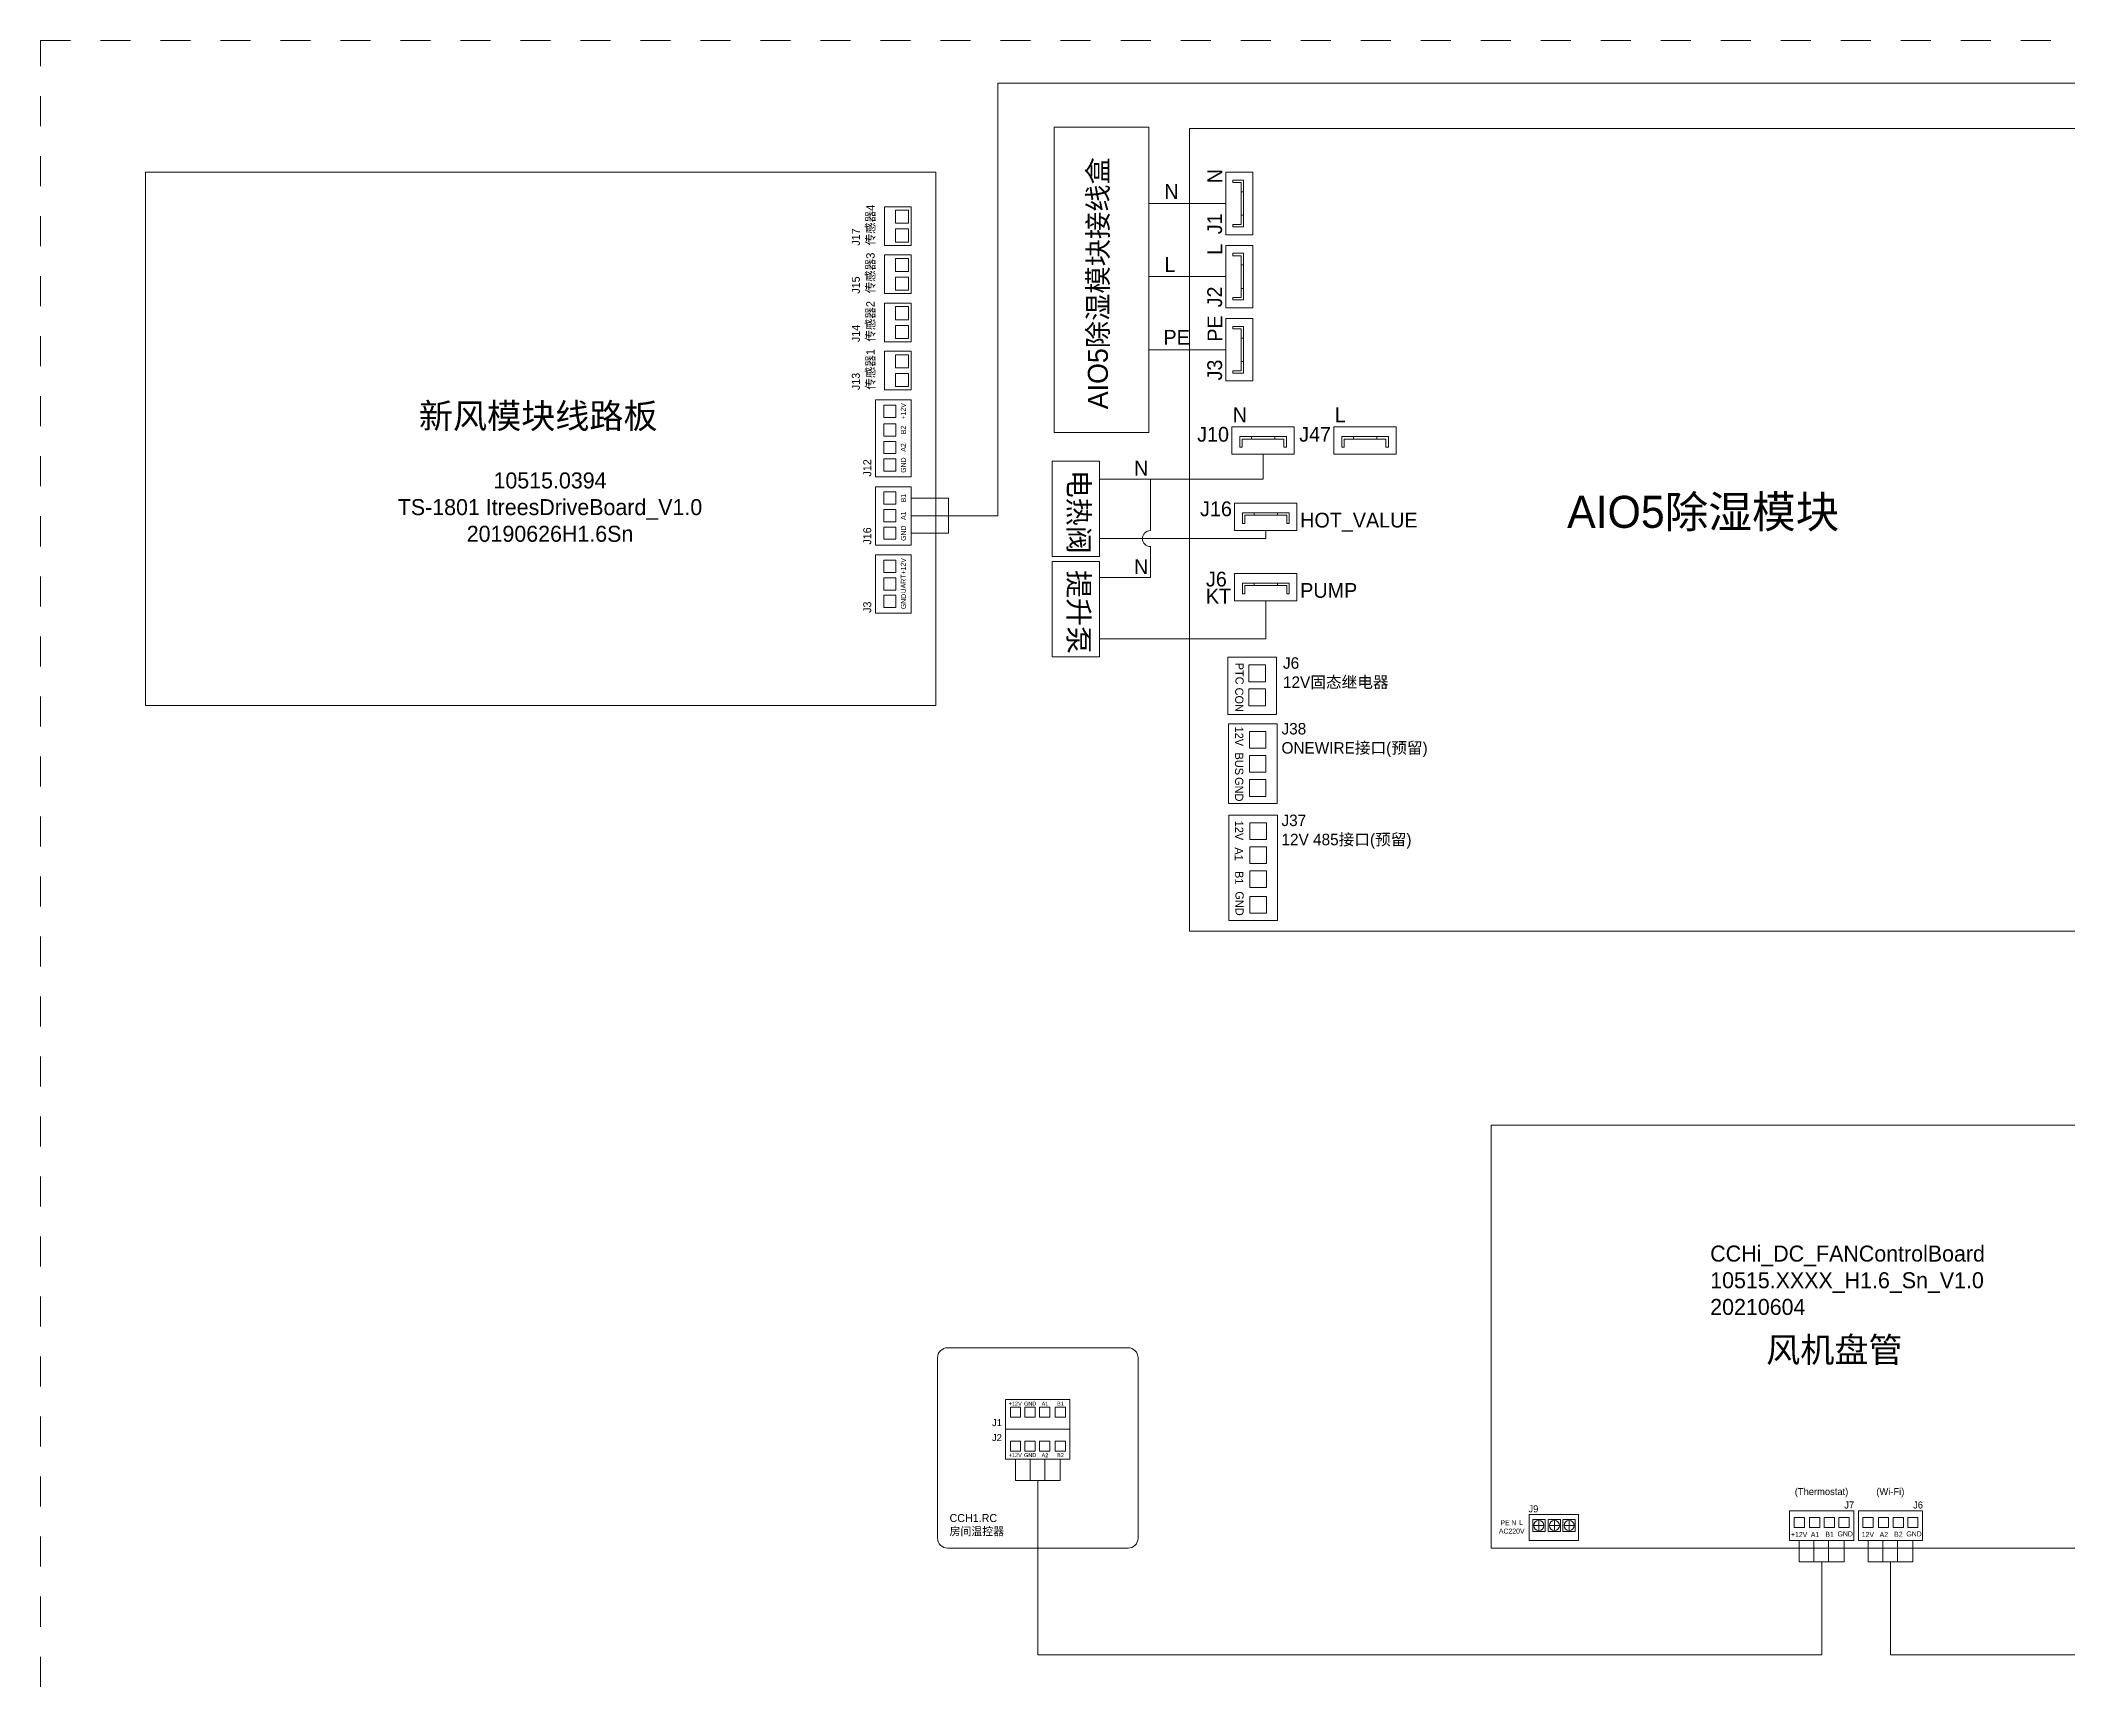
# Model space of a CAD drawing. Header units: millimetres. Extents: x 206 to 1899, y -454 to 296.
# Drawn here: x 474.3 to 676.9, y 132.1 to 296.3 of the extents above; entities that cross this region are included whole.
import ezdxf

# ---------------------------------------------------------------- set-up
doc = ezdxf.new("R2010")
doc.units = ezdxf.units.MM
doc.linetypes.add('HIDDEN', pattern=[0.2, 0.1, -0.1])
doc.layers.add('标注层', color=2, linetype='Continuous', lineweight=15)
doc.layers.add('细实线', color=7, linetype='Continuous', lineweight=15)
doc.styles.add('微软雅黑M', font='思源黑体M_1.ttf', dxfattribs={"height": 1})
doc.styles.add('长仿宋', font='', dxfattribs={"height": 3.5})
doc.styles.get('长仿宋').set_extended_font_data('仿宋_GB2312')

msp = doc.modelspace()

# ---------------------------------------------------------------- linework, layer by layer
at = {"color": 3, "lineweight": 9}
for p, q in [((589.13, 287.53), (589.13, 207.27)), ((685.65, 287.53), (589.13, 287.53)), ((589.13, 207.27), (685.65, 207.27))]:
    msp.add_line(p, q, dxfattribs=at)
at = {"lineweight": 9}
for p, q in [((592.77, 280.02), (585.09, 280.02)), ((592.77, 272.71), (585.09, 272.71)), ((592.77, 265.4), (585.09, 265.4)), ((596.5, 254.96), (596.5, 252.48)), ((596.5, 252.48), (580.16, 252.48)), ((585.23, 252.48), (585.23, 247.32)), ((596.77, 247.33), (596.77, 246.52)), ((596.77, 246.52), (580.16, 246.52)), ((585.23, 245.72), (585.23, 242.65)), ((580.16, 242.65), (585.23, 242.65)), ((596.77, 240.3), (596.77, 236.5)), ((596.77, 236.5), (580.16, 236.5)), ((624.07, 148.36), (624.07, 147.36)), ((625.63, 148.36), (625.63, 147.36)), ((627.1, 148.36), (627.1, 147.36)), ((623.56, 147.86), (624.58, 147.86)), ((625.12, 147.86), (626.13, 147.86)), ((626.59, 147.86), (627.6, 147.86)), ((650.12, 146.37), (650.12, 144.22)), ((651.58, 146.37), (651.58, 144.22)), ((653.05, 146.37), (653.05, 144.22)), ((654.6, 146.37), (654.6, 144.22)), ((657, 146.37), (657, 144.22)), ((658.46, 146.37), (658.46, 144.22)), ((659.93, 146.37), (659.93, 144.22)), ((661.48, 146.37), (661.48, 144.22)), ((650.12, 144.22), (654.6, 144.22)), ((657, 144.22), (661.48, 144.22))]:
    msp.add_line(p, q, dxfattribs=at)
for points in [[(628.05, 146.37), (623.1, 146.37), (623.1, 148.98), (628.05, 148.98)], [(624.69, 148.46), (623.46, 148.46), (623.46, 147.26), (624.69, 147.26)], [(626.24, 148.46), (625.02, 148.46), (625.02, 147.26), (626.24, 147.26)], [(627.71, 148.46), (626.48, 148.46), (626.48, 147.26), (627.71, 147.26)], [(655.57, 146.37), (649.14, 146.37), (649.14, 149.34), (655.57, 149.34)], [(650.63, 148.65), (649.6, 148.65), (649.6, 147.65), (650.63, 147.65)], [(652.17, 148.65), (651.15, 148.65), (651.15, 147.65), (652.17, 147.65)], [(653.64, 148.65), (652.62, 148.65), (652.62, 147.65), (653.64, 147.65)], [(655.1, 148.65), (654.08, 148.65), (654.08, 147.65), (655.1, 147.65)], [(662.45, 146.37), (656.02, 146.37), (656.02, 149.34), (662.45, 149.34)], [(657.5, 148.65), (656.48, 148.65), (656.48, 147.65), (657.5, 147.65)], [(659.05, 148.65), (658.03, 148.65), (658.03, 147.65), (659.05, 147.65)], [(660.52, 148.65), (659.5, 148.65), (659.5, 147.65), (660.52, 147.65)], [(661.98, 148.65), (660.96, 148.65), (660.96, 147.65), (661.98, 147.65)]]:
    msp.add_lwpolyline(points, close=True, dxfattribs=at)
for centre in [(624.07, 147.86), (625.63, 147.86), (627.1, 147.86)]:
    msp.add_circle(centre, 0.501, dxfattribs=at)
at = {"layer": '细实线', "lineweight": 9}
for p, q in [((569.98, 248.81), (569.98, 292.06)), ((569.98, 292.06), (717.96, 292.06)), ((593.46, 282.11), (593.46, 282.36)), ((593.46, 282.36), (594.54, 282.36)), ((593.99, 282.11), (593.46, 282.11)), ((594.3, 282.11), (593.99, 282.11)), ((594.3, 280.02), (594.3, 282.11)), ((594.54, 282.36), (594.54, 280.02)), ((594.54, 281.19), (594.3, 281.19)), ((594.3, 280.02), (594.3, 277.94)), ((594.54, 277.69), (594.54, 280.02)), ((593.99, 277.94), (593.46, 277.94)), ((593.46, 277.94), (593.46, 277.69)), ((593.46, 277.69), (594.54, 277.69)), ((594.3, 277.94), (593.99, 277.94)), ((594.54, 278.85), (594.3, 278.85)), ((593.46, 274.8), (593.46, 275.05)), ((593.46, 275.05), (594.54, 275.05)), ((593.99, 274.8), (593.46, 274.8)), ((594.3, 274.8), (593.99, 274.8)), ((594.3, 272.71), (594.3, 274.8)), ((594.54, 273.88), (594.3, 273.88)), ((594.54, 275.05), (594.54, 272.71)), ((594.3, 272.71), (594.3, 270.62)), ((594.54, 270.38), (594.54, 272.71)), ((593.99, 270.62), (593.46, 270.62)), ((593.46, 270.62), (593.46, 270.38)), ((593.46, 270.38), (594.54, 270.38)), ((594.3, 270.62), (593.99, 270.62)), ((594.54, 271.54), (594.3, 271.54)), ((593.46, 267.49), (593.46, 267.73)), ((593.46, 267.73), (594.54, 267.73)), ((594.54, 267.73), (594.54, 265.4)), ((593.99, 267.49), (593.46, 267.49)), ((594.3, 267.49), (593.99, 267.49)), ((594.3, 265.4), (594.3, 267.49)), ((594.54, 266.57), (594.3, 266.57)), ((594.3, 265.4), (594.3, 263.31)), ((594.54, 264.23), (594.3, 264.23)), ((594.54, 263.06), (594.54, 265.4)), ((593.99, 263.31), (593.46, 263.31)), ((593.46, 263.31), (593.46, 263.06)), ((593.46, 263.06), (594.54, 263.06)), ((594.3, 263.31), (593.99, 263.31)), ((594.17, 255.65), (594.17, 256.72)), ((594.17, 256.72), (596.5, 256.72)), ((594.41, 255.65), (594.17, 255.65)), ((596.5, 256.48), (594.41, 256.48)), ((594.41, 256.48), (594.41, 256.17)), ((594.41, 256.17), (594.41, 255.65)), ((595.33, 256.72), (595.33, 256.48)), ((598.84, 256.72), (596.5, 256.72)), ((596.5, 256.48), (598.59, 256.48)), ((597.67, 256.72), (597.67, 256.48)), ((598.59, 256.48), (598.59, 256.17)), ((598.59, 256.17), (598.59, 255.65)), ((598.59, 255.65), (598.84, 255.65)), ((598.84, 255.65), (598.84, 256.72)), ((604.36, 255.65), (604.36, 256.72)), ((604.36, 256.72), (606.7, 256.72)), ((604.61, 255.65), (604.36, 255.65)), ((606.7, 256.48), (604.61, 256.48)), ((604.61, 256.48), (604.61, 256.17)), ((604.61, 256.17), (604.61, 255.65)), ((605.53, 256.72), (605.53, 256.48)), ((609.03, 256.72), (606.7, 256.72)), ((606.7, 256.48), (608.79, 256.48)), ((607.87, 256.72), (607.87, 256.48)), ((608.79, 256.48), (608.79, 256.17)), ((608.79, 256.17), (608.79, 255.65)), ((608.79, 255.65), (609.03, 255.65)), ((609.03, 255.65), (609.03, 256.72)), ((561.32, 250.58), (565.03, 250.58)), ((565.03, 250.58), (565.03, 247.06)), ((561.32, 248.81), (569.98, 248.81)), ((594.44, 248.02), (594.44, 249.1)), ((594.44, 249.1), (596.77, 249.1)), ((594.69, 248.02), (594.44, 248.02)), ((596.77, 248.86), (594.69, 248.86)), ((594.69, 248.86), (594.69, 248.55)), ((594.69, 248.55), (594.69, 248.02)), ((595.61, 249.1), (595.61, 248.86)), ((599.11, 249.1), (596.77, 249.1)), ((596.77, 248.86), (598.86, 248.86)), ((597.94, 249.1), (597.94, 248.86)), ((598.86, 248.86), (598.86, 248.55)), ((598.86, 248.55), (598.86, 248.02)), ((598.86, 248.02), (599.11, 248.02)), ((599.11, 248.02), (599.11, 249.1)), ((561.32, 247.06), (565.03, 247.06)), ((594.44, 240.99), (594.44, 242.07)), ((594.44, 242.07), (596.77, 242.07)), ((596.77, 241.83), (594.69, 241.83)), ((594.69, 241.83), (594.69, 241.52)), ((594.69, 241.52), (594.69, 240.99)), ((595.61, 242.07), (595.61, 241.83)), ((599.11, 242.07), (596.77, 242.07)), ((596.77, 241.83), (598.86, 241.83)), ((597.94, 242.07), (597.94, 241.83)), ((598.86, 241.83), (598.86, 241.52)), ((598.86, 241.52), (598.86, 240.99)), ((599.11, 240.99), (599.11, 242.07)), ((594.69, 240.99), (594.44, 240.99)), ((598.86, 240.99), (599.11, 240.99)), ((571.74, 154.51), (571.74, 152.36)), ((573.2, 154.51), (573.2, 152.36)), ((574.67, 154.51), (574.67, 152.36)), ((576.22, 154.51), (576.22, 152.36)), ((571.74, 152.36), (576.22, 152.36)), ((573.98, 134.94), (573.98, 152.36)), ((652.36, 144.22), (652.36, 134.94)), ((659.24, 134.94), (659.24, 144.22)), ((652.36, 134.94), (573.98, 134.94)), ((717.96, 134.94), (659.24, 134.94))]:
    msp.add_line(p, q, dxfattribs=at)
at = {"layer": '细实线', "linetype": 'HIDDEN', "lineweight": 9, "ltscale": 30}
msp.add_lwpolyline([(474.26, 296.31), (721.34, 296.31), (721.34, 95.75), (474.26, 95.75)], close=True, dxfattribs=at)
at = {"layer": '细实线', "lineweight": 9}
for points in [[(575.6, 287.64), (585.09, 287.64), (585.09, 257.12), (575.6, 257.12)], [(595.49, 283.14), (595.49, 276.9), (592.77, 276.9), (592.77, 283.14)], [(558.63, 279.68), (558.63, 275.84), (561.32, 275.84), (561.32, 279.68)], [(559.75, 279.34), (559.75, 278.04), (561.03, 278.04), (561.03, 279.34)], [(559.75, 277.48), (559.75, 276.17), (561.03, 276.17), (561.03, 277.48)], [(595.49, 275.83), (595.49, 269.59), (592.77, 269.59), (592.77, 275.83)], [(558.63, 274.88), (558.63, 271.04), (561.32, 271.04), (561.32, 274.88)], [(559.75, 274.54), (559.75, 273.23), (561.03, 273.23), (561.03, 274.54)], [(559.75, 272.67), (559.75, 271.36), (561.03, 271.36), (561.03, 272.67)], [(558.63, 270.05), (558.63, 266.2), (561.32, 266.2), (561.32, 270.05)], [(559.75, 269.71), (559.75, 268.4), (561.03, 268.4), (561.03, 269.71)], [(559.75, 267.84), (559.75, 266.53), (561.03, 266.53), (561.03, 267.84)], [(595.49, 268.52), (595.49, 262.28), (592.77, 262.28), (592.77, 268.52)], [(558.63, 265.25), (558.63, 261.4), (561.32, 261.4), (561.32, 265.25)], [(559.75, 264.91), (559.75, 263.6), (561.03, 263.6), (561.03, 264.91)], [(559.75, 263.04), (559.75, 261.73), (561.03, 261.73), (561.03, 263.04)], [(557.75, 252.7), (557.75, 260.41), (561.32, 260.41), (561.32, 252.7)], [(558.58, 258.64), (558.58, 259.86), (559.78, 259.86), (559.78, 258.64)], [(558.58, 256.78), (558.58, 258), (559.78, 258), (559.78, 256.78)], [(593.38, 257.68), (599.62, 257.68), (599.62, 254.96), (593.38, 254.96)], [(603.58, 257.68), (609.82, 257.68), (609.82, 254.96), (603.58, 254.96)], [(558.58, 255.02), (558.58, 256.24), (559.78, 256.24), (559.78, 255.02)], [(558.58, 253.26), (558.58, 254.49), (559.78, 254.49), (559.78, 253.26)], [(580.16, 254.27), (580.16, 244.72), (575.42, 244.72), (575.42, 254.27)], [(557.75, 245.88), (557.75, 251.71), (561.32, 251.71), (561.32, 245.88)], [(558.58, 249.96), (558.58, 251.19), (559.78, 251.19), (559.78, 249.96)], [(558.58, 248.2), (558.58, 249.43), (559.78, 249.43), (559.78, 248.2)], [(593.65, 250.06), (599.89, 250.06), (599.89, 247.33), (593.65, 247.33)], [(558.58, 246.45), (558.58, 247.67), (559.78, 247.67), (559.78, 246.45)], [(557.75, 239.07), (557.75, 244.9), (561.32, 244.9), (561.32, 239.07)], [(558.58, 243.15), (558.58, 244.37), (559.78, 244.37), (559.78, 243.15)], [(580.16, 244.25), (580.16, 234.7), (575.42, 234.7), (575.42, 244.25)], [(558.58, 241.38), (558.58, 242.61), (559.78, 242.61), (559.78, 241.38)], [(593.65, 243.02), (599.89, 243.02), (599.89, 240.3), (593.65, 240.3)], [(558.58, 239.63), (558.58, 240.86), (559.78, 240.86), (559.78, 239.63)], [(597.85, 234.66), (597.85, 228.93), (592.98, 228.93), (592.98, 234.66)], [(596.73, 233.89), (596.73, 232.21), (595.08, 232.21), (595.08, 233.89)], [(596.73, 231.5), (596.73, 229.82), (595.08, 229.82), (595.08, 231.5)], [(597.91, 228), (597.91, 220.04), (593.04, 220.04), (593.04, 228)], [(596.79, 227.23), (596.79, 225.56), (595.14, 225.56), (595.14, 227.23)], [(596.79, 224.84), (596.79, 223.16), (595.14, 223.16), (595.14, 224.84)], [(596.79, 222.43), (596.79, 220.75), (595.14, 220.75), (595.14, 222.43)], [(597.95, 218.87), (597.95, 208.33), (593.08, 208.33), (593.08, 218.87)], [(596.83, 218.11), (596.83, 216.43), (595.19, 216.43), (595.19, 218.11)], [(596.83, 215.71), (596.83, 214.03), (595.19, 214.03), (595.19, 215.71)], [(596.83, 213.3), (596.83, 211.63), (595.19, 211.63), (595.19, 213.3)], [(596.83, 210.76), (596.83, 209.09), (595.19, 209.09), (595.19, 210.76)], [(570.76, 157.49), (577.19, 157.49), (577.19, 160.46), (570.76, 160.46)], [(571.23, 158.69), (572.25, 158.69), (572.25, 159.69), (571.23, 159.69)], [(572.69, 158.69), (573.71, 158.69), (573.71, 159.69), (572.69, 159.69)], [(574.15, 158.69), (575.18, 158.69), (575.18, 159.69), (574.15, 159.69)], [(575.7, 158.69), (576.73, 158.69), (576.73, 159.69), (575.7, 159.69)], [(570.76, 157.49), (577.19, 157.49), (577.19, 154.51), (570.76, 154.51)], [(571.23, 156.28), (572.25, 156.28), (572.25, 155.28), (571.23, 155.28)], [(572.69, 156.28), (573.71, 156.28), (573.71, 155.28), (572.69, 155.28)], [(574.15, 156.28), (575.18, 156.28), (575.18, 155.28), (574.15, 155.28)], [(575.7, 156.28), (576.73, 156.28), (576.73, 155.28), (575.7, 155.28)]]:
    msp.add_lwpolyline(points, close=True, dxfattribs=at)
at = {"layer": '细实线', "color": 3, "lineweight": 9}
for points in [[(484.74, 283.16), (563.77, 283.16), (563.77, 229.83), (484.74, 229.83)], [(619.31, 187.88), (687.63, 187.88), (687.63, 145.6), (619.31, 145.6)]]:
    msp.add_lwpolyline(points, close=True, dxfattribs=at)
msp.add_lwpolyline([(564.95, 165.63), (583, 165.63, -0.414214), (584, 164.63), (584, 146.6, -0.414214), (583, 145.6), (564.95, 145.6, -0.414214), (563.95, 146.6), (563.95, 164.63, -0.414214)], format="xyb", close=True, dxfattribs=at)
at = {"layer": '细实线', "lineweight": 9}
msp.add_arc((585.23, 246.52), 0.799, 90, 270, dxfattribs=at)

# ---------------------------------------------------------------- texts
at = {"layer": '标注层', "color": 0, "lineweight": 9}
for s, width, gutter_width, heights, insert, char_height, attachment_point, style in [('N', 6.679, 14.35, [0], (586.62, 281.96), 1.48, 1, '微软雅黑M'), ('L', 6.679, 14.35, [0], (586.64, 274.66), 1.48, 1, '微软雅黑M'), ('PE', 6.679, 14.35, [0], (586.54, 267.39), 1.476, 1, '微软雅黑M'), ('N', 13.358, 28.69, [0], (593.47, 259.64), 1.48, 1, '微软雅黑M'), ('L', 13.358, 28.69, [0], (603.67, 259.64), 1.48, 1, '微软雅黑M'), ('J10', 13.358, 28.69, [0], (589.91, 257.69), 1.476, 1, '微软雅黑M'), ('J47', 13.358, 28.69, [0], (600.11, 257.69), 1.476, 1, '微软雅黑M'), ('N', 6.679, 14.35, [0], (583.59, 254.31), 1.48, 1, '微软雅黑M'), ('{\\f思源黑体M|b0|i0|c134|p34;10515.0394\\PTS-1801 ItreesDriveBoard_V1.0\\P20190626H1.6Sn}', 83.0504, 17.5, [0], (525.2, 249.66), 1.6, 5, '长仿宋'), ('J16', 13.358, 28.69, [0], (590.2, 250.24), 1.476, 1, '微软雅黑M'), ('AIO5除湿模块', 43.3658, 14, [12.51], (640.51, 249.02), 3.2, 5, '微软雅黑M'), ('HOT_VALUE', 13.358, 28.69, [0], (600.21, 249.11), 1.476, 1, '微软雅黑M'), ('N', 6.679, 14.35, [0], (583.59, 244.46), 1.48, 1, '微软雅黑M'), ('J6', 13.358, 28.69, [0], (590.79, 243.21), 1.476, 1, '微软雅黑M'), ('KT', 13.358, 28.69, [0], (590.78, 241.51), 1.476, 1, '微软雅黑M'), ('PUMP', 13.358, 28.69, [0], (600.21, 242.08), 1.476, 1, '微软雅黑M'), ('J6\\P12V固态继电器', 13.358, 28.69, [0], (598.49, 234.66), 1.148, 1, '微软雅黑M'), ('J38\\PONEWIRE接口(预留)', 18.7815, 28.69, [0], (598.34, 228.09), 1.1477, 1, '微软雅黑M'), ('J37\\P12V 485接口(预留)', 17.7884, 28.69, [0], (598.34, 218.93), 1.1477, 1, '微软雅黑M'), ('{\\f思源黑体M|b0|i0|c134|p34;CCHi_DC_FANControlBoard\\P10515.XXXX_H1.6_Sn_V1.0\\P20210604}', 27.5999, 17.5, [0], (641.21, 172.37), 1.6, 4, '长仿宋'), ('{\\f思源黑体M|b0|i0|c134|p34;风机盘管}', 40.223, 17.5, [0], (653.62, 165.29), 2.5, 5, '长仿宋'), ('{\\f思源黑体M|b0|i0|c134|p34;+12V}', 1.8256, 17.5, [0], (571.72, 160.05), 0.4, 5, '长仿宋'), ('{\\f思源黑体M|b0|i0|c134|p34;GND}', 1.8256, 17.5, [0], (573.21, 160.04), 0.4, 5, '长仿宋'), ('{\\f思源黑体M|b0|i0|c134|p34;A1}', 1.8256, 17.5, [0], (574.69, 160.03), 0.4, 5, '长仿宋'), ('B1', 1.8256, 17.5, [0], (576.24, 160.04), 0.4, 5, '微软雅黑M'), ('J1', 1.4997, 17.5, [0], (569.89, 158.14), 0.7, 5, '微软雅黑M'), ('J2', 1.4997, 17.5, [0], (569.89, 156.65), 0.7, 5, '微软雅黑M'), ('{\\f思源黑体M|b0|i0|c134|p34;+12V}', 1.8256, 17.5, [0], (571.72, 154.91), 0.4, 5, '长仿宋'), ('{\\f思源黑体M|b0|i0|c134|p34;GND}', 1.8256, 17.5, [0], (573.21, 154.9), 0.4, 5, '长仿宋'), ('{\\f思源黑体M|b0|i0|c134|p34;A2}', 1.8256, 17.5, [0], (574.69, 154.89), 0.4, 5, '长仿宋'), ('B2', 1.8256, 17.5, [0], (576.24, 154.9), 0.4, 5, '微软雅黑M'), ('(Thermostat)', 6.4663, 17.5, [0], (652.34, 151.15), 0.7, 5, '微软雅黑M'), ('J7', 1.4997, 17.5, [0], (655.11, 149.91), 0.7, 5, '微软雅黑M'), ('(Wi-Fi)', 6.4663, 17.5, [0], (659.22, 151.15), 0.7, 5, '微软雅黑M'), ('J6', 1.4997, 17.5, [0], (661.99, 149.91), 0.7, 5, '微软雅黑M'), ('{\\f思源黑体M|b0|i0|c134|p34;CCH1.RC\\P房间温控器}', 10.1657, 17.5, [0], (565.15, 147.9), 0.8, 4, '长仿宋'), ('PE', 1.8256, 17.5, [0], (620.69, 148.14), 0.5, 5, '微软雅黑M'), ('N', 1.8256, 17.5, [0], (621.57, 148.14), 0.5, 5, '微软雅黑M'), ('L', 1.8256, 17.5, [0], (622.3, 148.17), 0.5, 5, '微软雅黑M'), ('J9', 1.4997, 17.5, [0], (623.53, 149.52), 0.7, 5, '微软雅黑M'), ('AC220V', 1.8256, 17.5, [0], (621.36, 147.3), 0.5, 5, '微软雅黑M'), ('{\\f思源黑体M|b0|i0|c134|p34;+12V}', 1.8256, 17.5, [0], (650.1, 146.96), 0.5, 5, '长仿宋'), ('{\\f思源黑体M|b0|i0|c134|p34;A1}', 1.8256, 17.5, [0], (651.69, 146.96), 0.5, 5, '长仿宋'), ('{\\f思源黑体M|b0|i0|c134|p34;B1}', 1.8256, 17.5, [0], (653.15, 146.99), 0.5, 5, '长仿宋'), ('GND', 1.8256, 17.5, [0], (654.71, 147.02), 0.5, 5, '微软雅黑M'), ('12V', 1.8256, 17.5, [0], (656.98, 146.96), 0.5, 5, '微软雅黑M'), ('A2', 1.8256, 17.5, [0], (658.57, 146.96), 0.5, 5, '微软雅黑M'), ('B2', 1.8256, 17.5, [0], (660.03, 146.99), 0.5, 5, '微软雅黑M'), ('GND', 1.8256, 17.5, [0], (661.59, 147.02), 0.5, 5, '微软雅黑M')]:
    msp.add_mtext_dynamic_manual_height_columns(s, width=width, gutter_width=gutter_width, heights=heights, dxfattribs=dict(at, insert=insert, char_height=char_height, attachment_point=attachment_point, style=style))
for s, width, gutter_width, insert, char_height, attachment_point, rotation, style in [('N', 13.358, 28.69, (592.42, 282.05), 1.48, 7, 90, '微软雅黑M'), ('{\\f思源黑体M|b0|i0|c134|p34;传感器4}', 9.7769, 21, (556.82, 275.85), 0.84, 1, 90, '长仿宋'), ('J1', 13.358, 28.69, (592.42, 276.95), 1.476, 7, 90, '微软雅黑M'), ('J17', 8.1474, 17.5, (555.38, 275.81), 0.8, 1, 90, '微软雅黑M'), ('L', 13.358, 28.69, (592.42, 274.89), 1.48, 7, 90, '微软雅黑M'), ('{\\f思源黑体M|b0|i0|c134|p34;传感器3}', 9.7769, 21, (556.82, 271.05), 0.84, 1, 90, '长仿宋'), ('J15', 8.1474, 17.5, (555.38, 271.01), 0.8, 1, 90, '微软雅黑M'), ('J2', 13.358, 28.69, (592.42, 269.64), 1.476, 7, 90, '微软雅黑M'), ('{\\f思源黑体M|b0|i0|c134|p34;传感器2}', 9.7769, 21, (556.82, 266.22), 0.84, 1, 90, '长仿宋'), ('J14', 8.1474, 17.5, (555.38, 266.17), 0.8, 1, 90, '微软雅黑M'), ('PE', 13.358, 28.69, (592.42, 266.21), 1.476, 7, 90, '微软雅黑M'), ('{\\f思源黑体M|b0|i0|c134|p34;传感器1}', 9.7769, 21, (556.82, 261.42), 0.84, 1, 90, '长仿宋'), ('J3', 13.358, 28.69, (592.42, 262.33), 1.476, 7, 90, '微软雅黑M'), ('J13', 8.1474, 17.5, (555.38, 261.37), 0.8, 1, 90, '微软雅黑M'), ('{\\f思源黑体M|b0|i0|c134|p34;+12V}', 2.1907, 21, (560.53, 259.25), 0.5, 5, 90, '长仿宋'), ('{\\f思源黑体M|b0|i0|c134|p34;B2}', 2.1907, 21, (560.53, 257.39), 0.5, 5, 90, '长仿宋'), ('{\\f思源黑体M|b0|i0|c134|p34;A2}', 2.1907, 21, (560.53, 255.63), 0.5, 5, 90, '长仿宋'), ('J12', 8.1474, 17.5, (556.52, 252.73), 0.8, 1, 90, '微软雅黑M'), ('{\\f思源黑体M|b0|i0|c134|p34;GND}', 2.1907, 21, (560.54, 253.87), 0.5, 5, 90, '长仿宋'), ('电热阀', 26.7161, 57.38, (579.1, 253.4), 2.049, 1, 270, '微软雅黑M'), ('{\\f思源黑体M|b0|i0|c134|p34;B1}', 2.1907, 21, (560.53, 250.57), 0.5, 5, 90, '长仿宋'), ('J16', 8.1474, 17.5, (556.52, 245.92), 0.8, 1, 90, '微软雅黑M'), ('{\\f思源黑体M|b0|i0|c134|p34;A1}', 2.1907, 21, (560.53, 248.81), 0.5, 5, 90, '长仿宋'), ('{\\f思源黑体M|b0|i0|c134|p34;GND}', 2.1907, 21, (560.54, 247.06), 0.5, 5, 90, '长仿宋'), ('{\\f思源黑体M|b0|i0|c134|p34;+12V}', 2.1907, 21, (560.53, 243.76), 0.5, 5, 90, '长仿宋'), ('提升泵', 26.7161, 57.38, (579.1, 243.37), 2.049, 1, 270, '微软雅黑M'), ('{\\f思源黑体M|b0|i0|c134|p34;UART}', 2.1907, 21, (560.53, 241.99), 0.5, 5, 90, '长仿宋'), ('J3', 8.1474, 17.5, (556.52, 239.1), 0.8, 1, 90, '微软雅黑M'), ('{\\f思源黑体M|b0|i0|c134|p34;GND}', 2.1907, 21, (560.54, 240.24), 0.5, 5, 90, '长仿宋'), ('PTC', 2.9931, 28.69, (594.56, 234.12), 0.82, 1, 270, '微软雅黑M'), ('CON', 2.9931, 28.69, (594.53, 231.63), 0.82, 1, 270, '微软雅黑M'), ('12V', 2.9931, 28.69, (594.52, 227.73), 0.82, 1, 270, '微软雅黑M'), ('BUS', 2.9931, 28.69, (594.52, 225.14), 0.82, 1, 270, '微软雅黑M'), ('GND', 2.9931, 28.69, (594.52, 222.68), 0.82, 1, 270, '微软雅黑M'), ('12V', 2.9931, 28.69, (594.52, 218.32), 0.82, 1, 270, '微软雅黑M'), ('A1', 2.9931, 28.69, (594.49, 215.66), 0.82, 1, 270, '微软雅黑M'), ('B1', 2.9931, 28.69, (594.53, 213.29), 0.82, 1, 270, '微软雅黑M'), ('GND', 2.9931, 28.69, (594.56, 211.26), 0.82, 1, 270, '微软雅黑M')]:
    msp.add_mtext_dynamic_manual_height_columns(s, width=width, gutter_width=gutter_width, heights=[0], dxfattribs=dict(at, insert=insert, char_height=char_height, attachment_point=attachment_point, rotation=rotation, style=style))
at = {"layer": '标注层', "color": 0, "lineweight": 9, "insert": (524.02, 258.65), "char_height": 2.5, "width": 40.223, "attachment_point": 5, "style": '微软雅黑M'}
msp.add_mtext('新风模块线路板', dxfattribs=at)
at = {"layer": '细实线', "lineweight": 9, "insert": (578.98, 259.46), "char_height": 2, "attachment_point": 1, "rotation": 90, "style": '微软雅黑M'}
msp.add_mtext_dynamic_manual_height_columns('AIO5除湿模块接线盒', width=28.451, gutter_width=4, heights=[0], dxfattribs=at)

doc.saveas('drawing.dxf')
